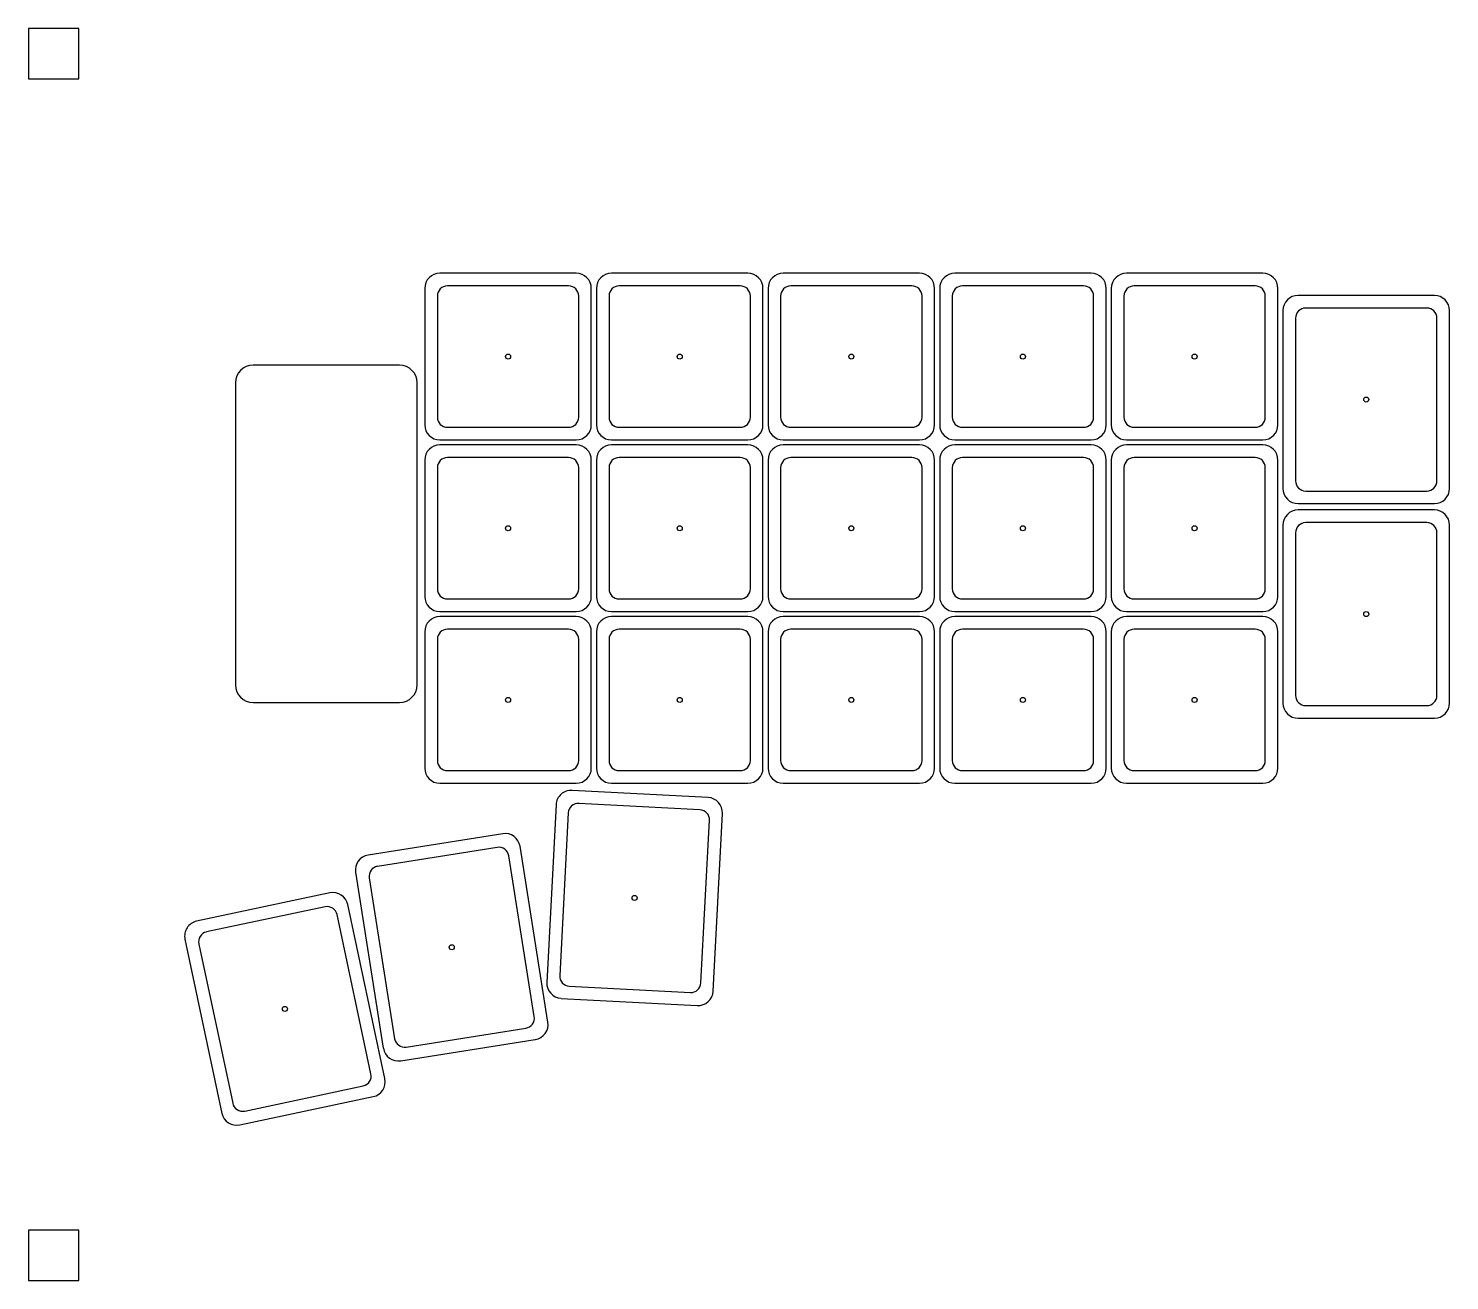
# Model space of a CAD drawing. Header units: millimetres. Extents: x 52 to 193, y -158 to -34.
import ezdxf

# ---------------------------------------------------------------- set-up
doc = ezdxf.new("R2010")
doc.units = ezdxf.units.MM

msp = doc.modelspace()

# ---------------------------------------------------------------- linework, layer by layer
for p, q in [((57.5, -33.5), (52.5, -33.5)), ((52.5, -33.5), (52.5, -38.5)), ((57.5, -38.5), (57.5, -33.5)), ((52.5, -38.5), (57.5, -38.5)), ((106.75, -57.75), (93.25, -57.75)), ((106, -59), (94, -59)), ((123.75, -57.75), (110.25, -57.75)), ((123, -59), (111, -59)), ((140.75, -57.75), (127.25, -57.75)), ((140, -59), (128, -59)), ((157.75, -57.75), (144.25, -57.75)), ((157, -59), (145, -59)), ((174.75, -57.75), (161.25, -57.75)), ((174, -59), (162, -59)), ((91.75, -59.25), (91.75, -72.75)), ((93, -60), (93, -72)), ((107, -72), (107, -60)), ((108.25, -72.75), (108.25, -59.25)), ((108.75, -59.25), (108.75, -72.75)), ((110, -60), (110, -72)), ((124, -72), (124, -60)), ((125.25, -72.75), (125.25, -59.25)), ((125.75, -59.25), (125.75, -72.75)), ((127, -60), (127, -72)), ((141, -72), (141, -60)), ((142.25, -72.75), (142.25, -59.25)), ((142.75, -59.25), (142.75, -72.75)), ((144, -60), (144, -72)), ((158, -72), (158, -60)), ((159.25, -72.75), (159.25, -59.25)), ((159.75, -59.25), (159.75, -72.75)), ((161, -60), (161, -72)), ((175, -72), (175, -60)), ((176.25, -72.75), (176.25, -59.25)), ((191.75, -59.94), (178.25, -59.94)), ((176.75, -61.44), (176.75, -79.06)), ((191, -61.19), (179, -61.19)), ((193.25, -79.06), (193.25, -61.44)), ((178, -62.19), (178, -78.31)), ((192, -78.31), (192, -62.19)), ((89.25, -66.85), (74.75, -66.85)), ((73, -68.6), (73, -98.5)), ((91, -98.5), (91, -68.6)), ((94, -73), (106, -73)), ((111, -73), (123, -73)), ((128, -73), (140, -73)), ((145, -73), (157, -73)), ((162, -73), (174, -73)), ((93.25, -74.25), (106.75, -74.25)), ((110.25, -74.25), (123.75, -74.25)), ((127.25, -74.25), (140.75, -74.25)), ((144.25, -74.25), (157.75, -74.25)), ((161.25, -74.25), (174.75, -74.25)), ((106.75, -74.75), (93.25, -74.75)), ((106, -76), (94, -76)), ((123.75, -74.75), (110.25, -74.75)), ((123, -76), (111, -76)), ((140.75, -74.75), (127.25, -74.75)), ((140, -76), (128, -76)), ((157.75, -74.75), (144.25, -74.75)), ((157, -76), (145, -76)), ((174.75, -74.75), (161.25, -74.75)), ((174, -76), (162, -76)), ((91.75, -76.25), (91.75, -89.75)), ((93, -77), (93, -89)), ((107, -89), (107, -77)), ((108.25, -89.75), (108.25, -76.25)), ((108.75, -76.25), (108.75, -89.75)), ((110, -77), (110, -89)), ((124, -89), (124, -77)), ((125.25, -89.75), (125.25, -76.25)), ((125.75, -76.25), (125.75, -89.75)), ((127, -77), (127, -89)), ((141, -89), (141, -77)), ((142.25, -89.75), (142.25, -76.25)), ((142.75, -76.25), (142.75, -89.75)), ((144, -77), (144, -89)), ((158, -89), (158, -77)), ((159.25, -89.75), (159.25, -76.25)), ((159.75, -76.25), (159.75, -89.75)), ((161, -77), (161, -89)), ((175, -89), (175, -77)), ((176.25, -89.75), (176.25, -76.25)), ((179, -79.31), (191, -79.31)), ((178.25, -80.56), (191.75, -80.56)), ((191.75, -81.19), (178.25, -81.19)), ((176.75, -82.69), (176.75, -100.31)), ((191, -82.44), (179, -82.44)), ((193.25, -100.31), (193.25, -82.69)), ((178, -83.44), (178, -99.56)), ((192, -99.56), (192, -83.44)), ((94, -90), (106, -90)), ((111, -90), (123, -90)), ((128, -90), (140, -90)), ((145, -90), (157, -90)), ((162, -90), (174, -90)), ((93.25, -91.25), (106.75, -91.25)), ((110.25, -91.25), (123.75, -91.25)), ((127.25, -91.25), (140.75, -91.25)), ((144.25, -91.25), (157.75, -91.25)), ((161.25, -91.25), (174.75, -91.25)), ((106.75, -91.75), (93.25, -91.75)), ((123.75, -91.75), (110.25, -91.75)), ((140.75, -91.75), (127.25, -91.75)), ((157.75, -91.75), (144.25, -91.75)), ((174.75, -91.75), (161.25, -91.75)), ((91.75, -93.25), (91.75, -106.75)), ((93, -94), (93, -106)), ((106, -93), (94, -93)), ((107, -106), (107, -94)), ((108.25, -106.75), (108.25, -93.25)), ((108.75, -93.25), (108.75, -106.75)), ((110, -94), (110, -106)), ((123, -93), (111, -93)), ((124, -106), (124, -94)), ((125.25, -106.75), (125.25, -93.25)), ((125.75, -93.25), (125.75, -106.75)), ((127, -94), (127, -106)), ((140, -93), (128, -93)), ((141, -106), (141, -94)), ((142.25, -106.75), (142.25, -93.25)), ((142.75, -93.25), (142.75, -106.75)), ((144, -94), (144, -106)), ((157, -93), (145, -93)), ((158, -106), (158, -94)), ((159.25, -106.75), (159.25, -93.25)), ((159.75, -93.25), (159.75, -106.75)), ((161, -94), (161, -106)), ((174, -93), (162, -93)), ((175, -106), (175, -94)), ((176.25, -106.75), (176.25, -93.25)), ((74.75, -100.25), (89.25, -100.25)), ((179, -100.56), (191, -100.56)), ((178.25, -101.81), (191.75, -101.81)), ((93.25, -108.25), (106.75, -108.25)), ((94, -107), (106, -107)), ((110.25, -108.25), (123.75, -108.25)), ((111, -107), (123, -107)), ((127.25, -108.25), (140.75, -108.25)), ((128, -107), (140, -107)), ((144.25, -108.25), (157.75, -108.25)), ((145, -107), (157, -107)), ((161.25, -108.25), (174.75, -108.25)), ((162, -107), (174, -107)), ((119.82, -109.66), (106.34, -108.96)), ((104.76, -110.37), (103.84, -127.98)), ((105.97, -111.19), (105.13, -127.29)), ((119, -110.87), (107.02, -110.24)), ((119.11, -128.02), (119.95, -111.92)), ((120.32, -128.84), (121.24, -111.24)), ((99.48, -113.25), (86.14, -115.36)), ((98.93, -114.6), (87.08, -116.48)), ((103.95, -131.9), (101.19, -114.49)), ((102.6, -131.36), (100.08, -115.43)), ((84.9, -117.07), (87.65, -134.48)), ((86.25, -117.62), (88.77, -133.55)), ((82.36, -119.11), (69.15, -121.92)), ((81.88, -120.49), (70.15, -122.98)), ((87.8, -137.5), (84.14, -120.26)), ((86.42, -137.03), (83.07, -121.26)), ((68, -123.7), (71.66, -140.94)), ((69.38, -124.17), (72.73, -139.94)), ((106.07, -128.34), (118.06, -128.97)), ((105.26, -129.55), (118.74, -130.26)), ((89.37, -135.73), (102.7, -133.62)), ((89.91, -134.38), (101.77, -132.5)), ((73.44, -142.09), (86.65, -139.28)), ((73.92, -140.71), (85.65, -138.22)), ((57.5, -152.5), (52.5, -152.5)), ((52.5, -152.5), (52.5, -157.5)), ((57.5, -157.5), (57.5, -152.5)), ((52.5, -157.5), (57.5, -157.5))]:
    msp.add_line(p, q)
for centre in [(100, -66), (117, -66), (134, -66), (151, -66), (168, -66), (185, -70.25), (100, -83), (117, -83), (134, -83), (151, -83), (168, -83), (185, -91.5), (100, -100), (117, -100), (134, -100), (151, -100), (168, -100), (112.54, -119.61), (94.42, -124.49), (77.9, -130.6)]:
    msp.add_circle(centre, 0.25)
for centre, radius, start, end in [((93.25, -59.25), 1.5, 90, 180), ((94, -60), 1, 90, 180), ((106, -60), 1, 0, 90), ((106.75, -59.25), 1.5, 0, 90), ((110.25, -59.25), 1.5, 90, 180), ((111, -60), 1, 90, 180), ((123, -60), 1, 0, 90), ((123.75, -59.25), 1.5, 0, 90), ((127.25, -59.25), 1.5, 90, 180), ((128, -60), 1, 90, 180), ((140, -60), 1, 0, 90), ((140.75, -59.25), 1.5, 0, 90), ((144.25, -59.25), 1.5, 90, 180), ((145, -60), 1, 90, 180), ((157, -60), 1, 0, 90), ((157.75, -59.25), 1.5, 0, 90), ((161.25, -59.25), 1.5, 90, 180), ((162, -60), 1, 90, 180), ((174, -60), 1, 0, 90), ((174.75, -59.25), 1.5, 0, 90), ((178.25, -61.44), 1.5, 90, 180), ((191.75, -61.44), 1.5, 0, 90), ((179, -62.19), 1, 90, 180), ((191, -62.19), 1, 0, 90), ((74.75, -68.6), 1.75, 90, 180), ((89.25, -68.6), 1.75, 0, 90), ((93.25, -72.75), 1.5, 180, 270), ((94, -72), 1, 180, 270), ((106, -72), 1, 270, 360), ((106.75, -72.75), 1.5, 270, 360), ((110.25, -72.75), 1.5, 180, 270), ((111, -72), 1, 180, 270), ((123, -72), 1, 270, 360), ((123.75, -72.75), 1.5, 270, 360), ((127.25, -72.75), 1.5, 180, 270), ((128, -72), 1, 180, 270), ((140, -72), 1, 270, 360), ((140.75, -72.75), 1.5, 270, 360), ((144.25, -72.75), 1.5, 180, 270), ((145, -72), 1, 180, 270), ((157, -72), 1, 270, 360), ((157.75, -72.75), 1.5, 270, 360), ((161.25, -72.75), 1.5, 180, 270), ((162, -72), 1, 180, 270), ((174, -72), 1, 270, 360), ((174.75, -72.75), 1.5, 270, 360), ((93.25, -76.25), 1.5, 90, 180), ((94, -77), 1, 90, 180), ((106, -77), 1, 0, 90), ((106.75, -76.25), 1.5, 0, 90), ((110.25, -76.25), 1.5, 90, 180), ((111, -77), 1, 90, 180), ((123, -77), 1, 0, 90), ((123.75, -76.25), 1.5, 0, 90), ((127.25, -76.25), 1.5, 90, 180), ((128, -77), 1, 90, 180), ((140, -77), 1, 0, 90), ((140.75, -76.25), 1.5, 0, 90), ((144.25, -76.25), 1.5, 90, 180), ((145, -77), 1, 90, 180), ((157, -77), 1, 0, 90), ((157.75, -76.25), 1.5, 0, 90), ((161.25, -76.25), 1.5, 90, 180), ((162, -77), 1, 90, 180), ((174, -77), 1, 0, 90), ((174.75, -76.25), 1.5, 0, 90), ((179, -78.31), 1, 180, 270), ((191, -78.31), 1, 270, 360), ((178.25, -79.06), 1.5, 180, 270), ((191.75, -79.06), 1.5, 270, 360), ((178.25, -82.69), 1.5, 90, 180), ((191.75, -82.69), 1.5, 0, 90), ((179, -83.44), 1, 90, 180), ((191, -83.44), 1, 0, 90), ((93.25, -89.75), 1.5, 180, 270), ((94, -89), 1, 180, 270), ((106, -89), 1, 270, 360), ((106.75, -89.75), 1.5, 270, 360), ((110.25, -89.75), 1.5, 180, 270), ((111, -89), 1, 180, 270), ((123, -89), 1, 270, 360), ((123.75, -89.75), 1.5, 270, 360), ((127.25, -89.75), 1.5, 180, 270), ((128, -89), 1, 180, 270), ((140, -89), 1, 270, 360), ((140.75, -89.75), 1.5, 270, 360), ((144.25, -89.75), 1.5, 180, 270), ((145, -89), 1, 180, 270), ((157, -89), 1, 270, 360), ((157.75, -89.75), 1.5, 270, 360), ((161.25, -89.75), 1.5, 180, 270), ((162, -89), 1, 180, 270), ((174, -89), 1, 270, 360), ((174.75, -89.75), 1.5, 270, 360), ((93.25, -93.25), 1.5, 90, 180), ((106.75, -93.25), 1.5, 0, 90), ((110.25, -93.25), 1.5, 90, 180), ((123.75, -93.25), 1.5, 0, 90), ((127.25, -93.25), 1.5, 90, 180), ((140.75, -93.25), 1.5, 0, 90), ((144.25, -93.25), 1.5, 90, 180), ((157.75, -93.25), 1.5, 0, 90), ((161.25, -93.25), 1.5, 90, 180), ((174.75, -93.25), 1.5, 0, 90), ((94, -94), 1, 90, 180), ((106, -94), 1, 0, 90), ((111, -94), 1, 90, 180), ((123, -94), 1, 0, 90), ((128, -94), 1, 90, 180), ((140, -94), 1, 0, 90), ((145, -94), 1, 90, 180), ((157, -94), 1, 0, 90), ((162, -94), 1, 90, 180), ((174, -94), 1, 0, 90), ((74.75, -98.5), 1.75, 180, 270), ((89.25, -98.5), 1.75, 270, 0), ((179, -99.56), 1, 180, 270), ((191, -99.56), 1, 270, 360), ((178.25, -100.31), 1.5, 180, 270), ((191.75, -100.31), 1.5, 270, 360), ((93.25, -106.75), 1.5, 180, 270), ((94, -106), 1, 180, 270), ((106, -106), 1, 270, 360), ((106.75, -106.75), 1.5, 270, 360), ((110.25, -106.75), 1.5, 180, 270), ((111, -106), 1, 180, 270), ((123, -106), 1, 270, 360), ((123.75, -106.75), 1.5, 270, 360), ((127.25, -106.75), 1.5, 180, 270), ((128, -106), 1, 180, 270), ((140, -106), 1, 270, 360), ((140.75, -106.75), 1.5, 270, 360), ((144.25, -106.75), 1.5, 180, 270), ((145, -106), 1, 180, 270), ((157, -106), 1, 270, 360), ((157.75, -106.75), 1.5, 270, 360), ((161.25, -106.75), 1.5, 180, 270), ((162, -106), 1, 180, 270), ((174, -106), 1, 270, 360), ((174.75, -106.75), 1.5, 270, 360), ((106.26, -110.45), 1.5, 87, 177), ((119.74, -111.16), 1.5, 357, 87), ((106.97, -111.24), 1, 87, 177), ((118.95, -111.87), 1, 357, 87), ((99.71, -114.73), 1.5, 9, 99), ((86.38, -116.84), 1.5, 99, 189), ((99.09, -115.59), 1, 9, 99), ((87.24, -117.46), 1, 99, 189), ((82.67, -120.58), 1.5, 12, 102), ((82.09, -121.47), 1, 12, 102), ((69.47, -123.38), 1.5, 102, 192), ((70.35, -123.96), 1, 102, 192), ((105.34, -128.05), 1.5, 177, 267), ((106.12, -127.34), 1, 177, 267), ((118.11, -127.97), 1, 267, 357), ((118.82, -128.76), 1.5, 267, 357), ((101.61, -131.51), 1, 279, 9), ((102.47, -132.14), 1.5, 279, 9), ((89.76, -133.39), 1, 189, 279), ((89.14, -134.25), 1.5, 189, 279), ((85.45, -137.24), 1, 282, 12), ((86.33, -137.82), 1.5, 282, 12), ((73.71, -139.73), 1, 192, 282), ((73.13, -140.62), 1.5, 192, 282)]:
    msp.add_arc(centre, radius, start, end)

doc.saveas('drawing.dxf')
